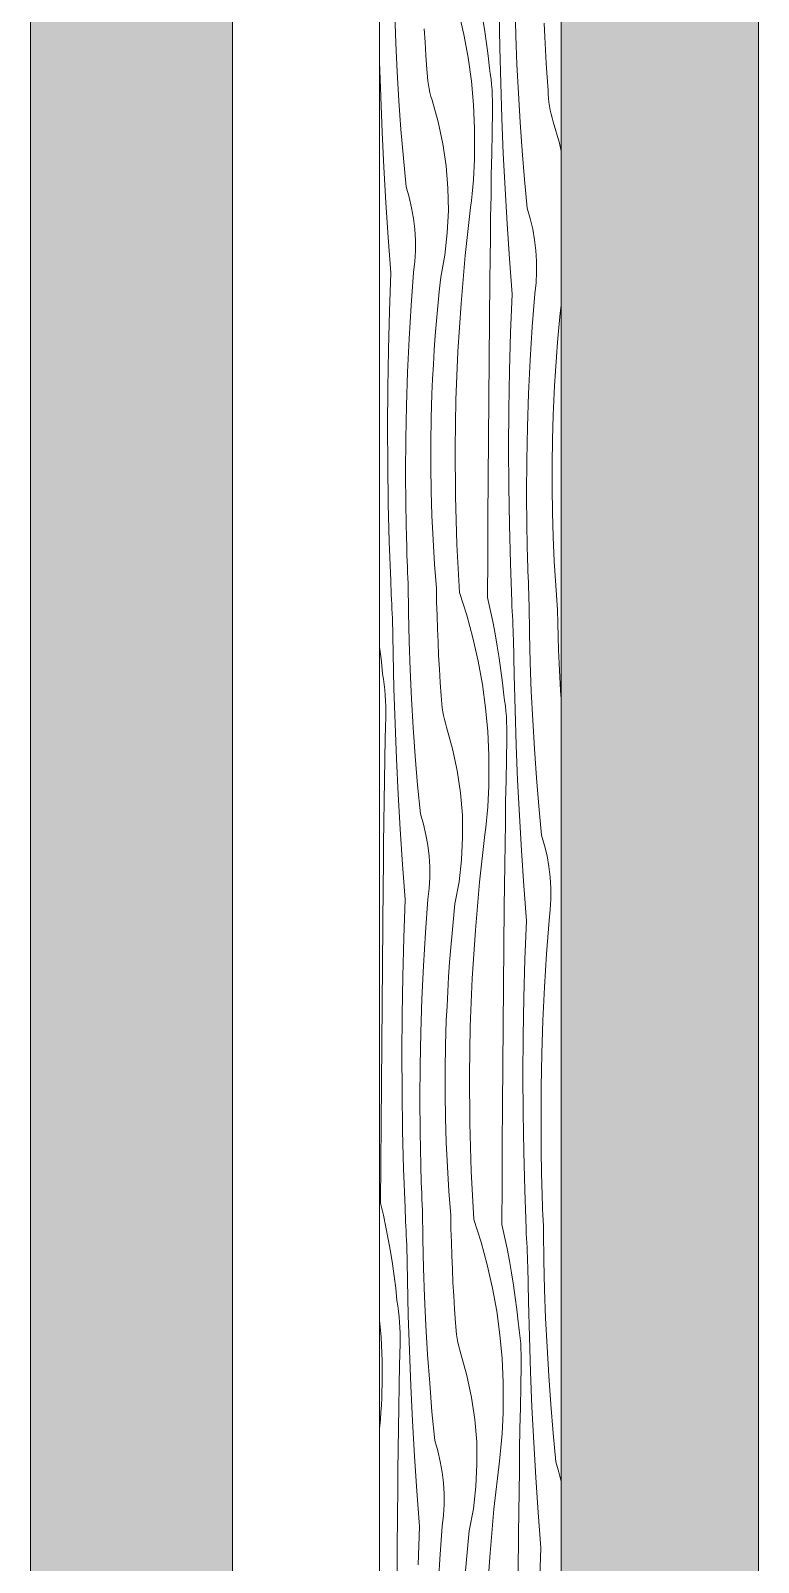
# Model space of a CAD drawing. Header units: millimetres. Extents: x -7826 to 55813, y 465 to 25965.
# Drawn here: x 43664 to 44386, y 14289 to 15808 of the extents above; entities that cross this region are included whole.
import ezdxf

# ---------------------------------------------------------------- set-up
doc = ezdxf.new("R2010")
doc.units = ezdxf.units.MM
doc.layers.add('2D Drafting - General2', color=251, linetype='Continuous', lineweight=15)
doc.layers.add('2D Drafting - General81', color=251, linetype='Continuous', lineweight=20)

# ---------------------------------------------------------------- blocks, each defined once
blk = doc.blocks.new('*X22')
at = {"layer": '2D Drafting - General81', "linetype": 'Continuous'}
for p, q in [((-54789.7, 64047.9), (-54790.7, 64076.5)), ((-54727.4, 64079.6), (-54722.2, 64056.6)), ((-54686.6, 64043.2), (-54687.1, 64078.1)), ((-54670.6, 64055.3), (-54671.3, 64083.9)), ((-54760.6, 64048.8), (-54761.4, 64062.1)), ((-54703.4, 64071.6), (-54701.4, 64059.5)), ((-54701.4, 64059.5), (-54699.7, 64047.4)), ((-54642, 64054.2), (-54642.5, 64067.6)), ((-54788.3, 64019.4), (-54789.7, 64047.9)), ((-54759.8, 64035.5), (-54760.6, 64048.8)), ((-54722.2, 64056.6), (-54718, 64033.5)), ((-54699.7, 64047.4), (-54698.2, 64035.2)), ((-54669.6, 64026.7), (-54670.6, 64055.3)), ((-54641.3, 64040.9), (-54642, 64054.2)), ((-54805.7, 64029.5), (-54805.8, 64033.4)), ((-54804.6, 63994.6), (-54805.7, 64029.5)), ((-54758.9, 64022.2), (-54759.8, 64035.5)), ((-54718, 64033.5), (-54714.8, 64010.2)), ((-54698.2, 64035.2), (-54696.9, 64023)), ((-54685.7, 64008.3), (-54686.6, 64043.2)), ((-54640.6, 64027.6), (-54641.3, 64040.9)), ((-54786.6, 63990.8), (-54788.3, 64019.4)), ((-54758.7, 64018.3), (-54758.9, 64022.2)), ((-54758.4, 64014.3), (-54758.7, 64018.3)), ((-54757.9, 64010.4), (-54758.4, 64014.3)), ((-54696, 64017.7), (-54696.9, 64023)), ((-54695.3, 64012.3), (-54696, 64017.7)), ((-54668.2, 63998.2), (-54669.6, 64026.7)), ((-54639.7, 64014.3), (-54640.6, 64027.6)), ((-54638.8, 64001.1), (-54639.7, 64014.3)), ((-54757.4, 64006.5), (-54757.9, 64010.4)), ((-54756.6, 64002.6), (-54757.4, 64006.5)), ((-54755.8, 63998.8), (-54756.6, 64002.6)), ((-54754.8, 63995), (-54755.8, 63998.8)), ((-54714.8, 64010.2), (-54712.7, 63986.8)), ((-54694.8, 64007), (-54695.3, 64012.3)), ((-54694.3, 64001.6), (-54694.8, 64007)), ((-54694, 63996.3), (-54694.3, 64001.6)), ((-54684.5, 63973.4), (-54685.7, 64008.3)), ((-54638.6, 63997.1), (-54638.8, 64001.1)), ((-54803.1, 63959.7), (-54804.6, 63994.6)), ((-54784.6, 63962.3), (-54786.6, 63990.8)), ((-54753.6, 63991.2), (-54754.8, 63995)), ((-54747.6, 63969.8), (-54753.6, 63991.2)), ((-54712.7, 63986.8), (-54711.6, 63963.3)), ((-54693.8, 63990.9), (-54694, 63996.3)), ((-54693.7, 63985.5), (-54693.8, 63990.9)), ((-54693.8, 63980.1), (-54693.7, 63985.5)), ((-54666.5, 63969.7), (-54668.2, 63998.2)), ((-54638.3, 63993.2), (-54638.6, 63997.1)), ((-54637.9, 63989.3), (-54638.3, 63993.2)), ((-54637.3, 63985.3), (-54637.9, 63989.3)), ((-54636.6, 63981.5), (-54637.3, 63985.3)), ((-54743, 63948.2), (-54747.6, 63969.8)), ((-54694.2, 63959.2), (-54693.8, 63980.1)), ((-54683.1, 63938.5), (-54684.5, 63973.4)), ((-54664.5, 63941.1), (-54666.5, 63969.7)), ((-54635.7, 63977.6), (-54636.6, 63981.5)), ((-54634.7, 63973.8), (-54635.7, 63977.6)), ((-54633.6, 63970), (-54634.7, 63973.8)), ((-54627.5, 63948.7), (-54633.6, 63970)), ((-54801.4, 63924.8), (-54803.1, 63959.7)), ((-54782.2, 63933.8), (-54784.6, 63962.3)), ((-54711.6, 63963.3), (-54711.5, 63939.8)), ((-54694.6, 63938.3), (-54694.2, 63959.2)), ((-54739.7, 63926.2), (-54743, 63948.2)), ((-54711.7, 63932.9), (-54711.5, 63939.8)), ((-54695, 63917.4), (-54694.6, 63938.3)), ((-54681.3, 63903.6), (-54683.1, 63938.5)), ((-54662.1, 63912.7), (-54664.5, 63941.1)), ((-54625.8, 63940.8), (-54627.5, 63948.7)), ((-54799.4, 63890), (-54801.4, 63924.8)), ((-54779.5, 63905.4), (-54782.2, 63933.8)), ((-54738, 63904.1), (-54739.7, 63926.2)), ((-54712.3, 63919.2), (-54712, 63926)), ((-54712, 63926), (-54711.7, 63932.9)), ((-54713.3, 63905.5), (-54712.8, 63912.3)), ((-54712.8, 63912.3), (-54712.3, 63919.2)), ((-54695.3, 63896.6), (-54695, 63917.4)), ((-54659.4, 63884.2), (-54662.1, 63912.7)), ((-54776.5, 63895.1), (-54779.5, 63905.4)), ((-54774, 63884.7), (-54776.5, 63895.1)), ((-54737.6, 63881.9), (-54738, 63904.1)), ((-54714.7, 63891.8), (-54714, 63898.6)), ((-54714, 63898.6), (-54713.3, 63905.5)), ((-54695.7, 63875.7), (-54695.3, 63896.6)), ((-54679.3, 63868.8), (-54681.3, 63903.6)), ((-54797.1, 63855.1), (-54799.4, 63890)), ((-54772.2, 63874.1), (-54774, 63884.7)), ((-54738.7, 63859.8), (-54737.6, 63881.9)), ((-54720.8, 63837.4), (-54715.5, 63885)), ((-54715.5, 63885), (-54714.7, 63891.8)), ((-54656.4, 63873.9), (-54659.4, 63884.2)), ((-54770.9, 63863.4), (-54772.2, 63874.1)), ((-54770.3, 63852.7), (-54770.9, 63863.4)), ((-54695.9, 63854.8), (-54695.7, 63875.7)), ((-54677, 63834), (-54679.3, 63868.8)), ((-54653.9, 63863.5), (-54656.4, 63873.9)), ((-54652.1, 63852.9), (-54653.9, 63863.5)), ((-54794.5, 63820.3), (-54797.1, 63855.1)), ((-54770.2, 63842), (-54770.3, 63852.7)), ((-54741.2, 63837.7), (-54738.7, 63859.8)), ((-54696.2, 63833.9), (-54695.9, 63854.8)), ((-54650.8, 63842.3), (-54652.1, 63852.9)), ((-54772, 63820.6), (-54770.8, 63831.3)), ((-54770.8, 63831.3), (-54770.2, 63842)), ((-54745.2, 63815.9), (-54741.2, 63837.7)), ((-54725, 63789.8), (-54720.8, 63837.4)), ((-54696.4, 63813), (-54696.2, 63833.9)), ((-54674.4, 63799.1), (-54677, 63834)), ((-54650.2, 63831.6), (-54650.8, 63842.3)), ((-54650.2, 63820.8), (-54650.2, 63831.6)), ((-54795.9, 63782.2), (-54794.5, 63820.3)), ((-54774.5, 63787.7), (-54772, 63820.6)), ((-54650.7, 63810.1), (-54650.2, 63820.8)), ((-54748.1, 63787), (-54746.7, 63801.5)), ((-54746.7, 63801.5), (-54745.2, 63815.9)), ((-54696.7, 63773.6), (-54696.4, 63813)), ((-54651.9, 63799.5), (-54650.7, 63810.1)), ((-54776.5, 63754.7), (-54774.5, 63787.7)), ((-54749.4, 63772.6), (-54748.1, 63787)), ((-54728.1, 63742.1), (-54725, 63789.8)), ((-54675.9, 63761), (-54674.4, 63799.1)), ((-54654.4, 63766.5), (-54651.9, 63799.5)), ((-54626.7, 63780.3), (-54625.8, 63788.1)), ((-54797, 63744), (-54795.9, 63782.2)), ((-54750.5, 63758.1), (-54749.4, 63772.6)), ((-54697.1, 63734.3), (-54696.7, 63773.6)), ((-54628.1, 63765.9), (-54626.7, 63780.3)), ((-54751.5, 63743.7), (-54750.5, 63758.1)), ((-54676.9, 63722.9), (-54675.9, 63761)), ((-54656.4, 63733.5), (-54654.4, 63766.5)), ((-54629.3, 63751.4), (-54628.1, 63765.9)), ((-54797.6, 63705.9), (-54797, 63744)), ((-54778, 63721.7), (-54776.5, 63754.7)), ((-54752.4, 63729.2), (-54751.5, 63743.7)), ((-54730.1, 63694.3), (-54728.1, 63742.1)), ((-54630.5, 63737), (-54629.3, 63751.4)), ((-54753.2, 63714.7), (-54752.4, 63729.2)), ((-54697.4, 63695), (-54697.1, 63734.3)), ((-54658, 63700.5), (-54656.4, 63733.5)), ((-54631.5, 63722.5), (-54630.5, 63737)), ((-54779.1, 63688.7), (-54778, 63721.7)), ((-54753.8, 63700.2), (-54753.2, 63714.7)), ((-54677.5, 63684.7), (-54676.9, 63722.9)), ((-54632.3, 63708), (-54631.5, 63722.5)), ((-54797.8, 63667.7), (-54797.6, 63705.9)), ((-54754.5, 63676), (-54753.8, 63700.2)), ((-54697.7, 63655.6), (-54697.4, 63695)), ((-54659.1, 63667.5), (-54658, 63700.5)), ((-54633.1, 63693.5), (-54632.3, 63708)), ((-54779.8, 63655.6), (-54779.1, 63688.7)), ((-54730.9, 63646.5), (-54730.1, 63694.3)), ((-54677.8, 63646.6), (-54677.5, 63684.7)), ((-54633.7, 63679), (-54633.1, 63693.5)), ((-54797.7, 63629.6), (-54797.8, 63667.7)), ((-54754.9, 63651.9), (-54754.5, 63676)), ((-54659.7, 63634.4), (-54659.1, 63667.5)), ((-54634.4, 63654.9), (-54633.7, 63679)), ((-54780, 63622.6), (-54779.8, 63655.6)), ((-54754.9, 63627.7), (-54754.9, 63651.9)), ((-54698, 63616.3), (-54697.7, 63655.6)), ((-54634.8, 63630.7), (-54634.4, 63654.9)), ((-54730.6, 63598.7), (-54730.9, 63646.5)), ((-54677.6, 63608.4), (-54677.8, 63646.6)), ((-54660, 63601.4), (-54659.7, 63634.4)), ((-54797.1, 63591.4), (-54797.7, 63629.6)), ((-54779.8, 63589.5), (-54780, 63622.6)), ((-54754.5, 63603.6), (-54754.9, 63627.7)), ((-54634.8, 63606.6), (-54634.8, 63630.7)), ((-54753.8, 63579.5), (-54754.5, 63603.6)), ((-54698.3, 63576.9), (-54698, 63616.3)), ((-54677, 63570.2), (-54677.6, 63608.4)), ((-54634.4, 63582.4), (-54634.8, 63606.6)), ((-54796.1, 63553.3), (-54797.1, 63591.4)), ((-54779.1, 63556.5), (-54779.8, 63589.5)), ((-54729.2, 63550.9), (-54730.6, 63598.7)), ((-54659.7, 63568.4), (-54660, 63601.4)), ((-54752.7, 63555.3), (-54753.8, 63579.5)), ((-54698.6, 63537.6), (-54698.3, 63576.9)), ((-54633.7, 63558.3), (-54634.4, 63582.4)), ((-54676.1, 63532.1), (-54677, 63570.2)), ((-54659, 63535.3), (-54659.7, 63568.4)), ((-54632.6, 63534.2), (-54633.7, 63558.3)), ((-54794.7, 63515.1), (-54796.1, 63553.3)), ((-54778.9, 63550.9), (-54779.1, 63556.5)), ((-54778.8, 63545.4), (-54778.9, 63550.9)), ((-54778.6, 63539.8), (-54778.8, 63545.4)), ((-54751.3, 63531.2), (-54752.7, 63555.3)), ((-54726.6, 63503.1), (-54729.2, 63550.9)), ((-54778.4, 63534.3), (-54778.6, 63539.8)), ((-54778.2, 63528.7), (-54778.4, 63534.3)), ((-54778, 63523.2), (-54778.2, 63528.7)), ((-54749.4, 63507.2), (-54751.3, 63531.2)), ((-54698.8, 63498.2), (-54698.6, 63537.6)), ((-54674.7, 63494), (-54676.1, 63532.1)), ((-54658.9, 63529.8), (-54659, 63535.3)), ((-54658.7, 63524.2), (-54658.9, 63529.8)), ((-54631.2, 63510.1), (-54632.6, 63534.2)), ((-54794.5, 63510.5), (-54794.7, 63515.1)), ((-54777.7, 63517.6), (-54778, 63523.2)), ((-54777.5, 63512.1), (-54777.7, 63517.6)), ((-54658.5, 63518.7), (-54658.7, 63524.2)), ((-54658.3, 63513.1), (-54658.5, 63518.7)), ((-54658.1, 63507.6), (-54658.3, 63513.1)), ((-54794.3, 63505.8), (-54794.5, 63510.5)), ((-54794.1, 63501.1), (-54794.3, 63505.8)), ((-54793.9, 63496.4), (-54794.1, 63501.1)), ((-54777.1, 63483.5), (-54777.5, 63512.1)), ((-54749.2, 63493.8), (-54749.4, 63507.2)), ((-54726.6, 63503.1), (-54719.4, 63480.7)), ((-54698.8, 63498.2), (-54696.1, 63486.3)), ((-54657.9, 63502), (-54658.1, 63507.6)), ((-54657.7, 63496.5), (-54657.9, 63502)), ((-54629.4, 63486), (-54631.2, 63510.1)), ((-54793.7, 63491.8), (-54793.9, 63496.4)), ((-54793.5, 63487.1), (-54793.7, 63491.8)), ((-54793.2, 63482.4), (-54793.5, 63487.1)), ((-54793, 63477.8), (-54793.2, 63482.4)), ((-54776.5, 63455), (-54777.1, 63483.5)), ((-54748.8, 63480.5), (-54749.2, 63493.8)), ((-54696.1, 63486.3), (-54693.6, 63474.3)), ((-54674.5, 63489.3), (-54674.7, 63494)), ((-54674.3, 63484.6), (-54674.5, 63489.3)), ((-54674.1, 63480), (-54674.3, 63484.6)), ((-54657.4, 63490.9), (-54657.7, 63496.5)), ((-54657.1, 63462.4), (-54657.4, 63490.9)), ((-54629.1, 63472.7), (-54629.4, 63486)), ((-54792.4, 63442.8), (-54793, 63477.8)), ((-54748.4, 63467.2), (-54748.8, 63480.5)), ((-54747.8, 63453.9), (-54748.4, 63467.2)), ((-54719.4, 63480.7), (-54713.2, 63458.1)), ((-54693.6, 63474.3), (-54691.3, 63462.2)), ((-54673.8, 63475.3), (-54674.1, 63480)), ((-54673.6, 63470.6), (-54673.8, 63475.3)), ((-54673.4, 63465.9), (-54673.6, 63470.6)), ((-54628.7, 63459.4), (-54629.1, 63472.7)), ((-54775.4, 63426.4), (-54776.5, 63455)), ((-54747.2, 63440.6), (-54747.8, 63453.9)), ((-54713.2, 63458.1), (-54708, 63435.1)), ((-54691.3, 63462.2), (-54689.1, 63450.1)), ((-54673.2, 63461.3), (-54673.4, 63465.9)), ((-54672.9, 63456.6), (-54673.2, 63461.3)), ((-54672.3, 63421.7), (-54672.9, 63456.6)), ((-54656.4, 63433.8), (-54657.1, 63462.4)), ((-54628.3, 63446), (-54628.7, 63459.4)), ((-54805.8, 63449), (-54805.6, 63447)), ((-54805.6, 63447), (-54804, 63434.8)), ((-54791.5, 63407.9), (-54792.4, 63442.8)), ((-54746.4, 63427.3), (-54747.2, 63440.6)), ((-54689.1, 63450.1), (-54687.2, 63438)), ((-54687.2, 63438), (-54685.5, 63425.9)), ((-54627.7, 63432.7), (-54628.3, 63446)), ((-54804, 63434.8), (-54802.7, 63422.7)), ((-54801.9, 63417.3), (-54802.7, 63422.7)), ((-54774.1, 63397.8), (-54775.4, 63426.4)), ((-54745.6, 63414), (-54746.4, 63427.3)), ((-54708, 63435.1), (-54703.8, 63412)), ((-54685.5, 63425.9), (-54684, 63413.7)), ((-54671.5, 63386.8), (-54672.3, 63421.7)), ((-54655.4, 63405.2), (-54656.4, 63433.8)), ((-54627.1, 63419.4), (-54627.7, 63432.7)), ((-54801.2, 63412), (-54801.9, 63417.3)), ((-54800.6, 63406.6), (-54801.2, 63412)), ((-54800.2, 63401.3), (-54800.6, 63406.6)), ((-54790.4, 63373.1), (-54791.5, 63407.9)), ((-54744.7, 63400.7), (-54745.6, 63414)), ((-54703.8, 63412), (-54700.6, 63388.7)), ((-54684, 63413.7), (-54682.6, 63401.5)), ((-54626.4, 63406.1), (-54627.1, 63419.4)), ((-54625.8, 63397.8), (-54626.4, 63406.1)), ((-54799.8, 63395.9), (-54800.2, 63401.3)), ((-54799.6, 63390.5), (-54799.8, 63395.9)), ((-54772.4, 63369.3), (-54774.1, 63397.8)), ((-54744.5, 63396.8), (-54744.7, 63400.7)), ((-54744.2, 63392.8), (-54744.5, 63396.8)), ((-54743.7, 63388.9), (-54744.2, 63392.8)), ((-54681.8, 63396.2), (-54682.6, 63401.5)), ((-54681.1, 63390.8), (-54681.8, 63396.2)), ((-54680.5, 63385.5), (-54681.1, 63390.8)), ((-54654, 63376.7), (-54655.4, 63405.2)), ((-54800.1, 63358.9), (-54799.6, 63379.8)), ((-54799.6, 63385.2), (-54799.6, 63390.5)), ((-54799.6, 63379.8), (-54799.6, 63385.2)), ((-54743.1, 63385), (-54743.7, 63388.9)), ((-54742.4, 63381.1), (-54743.1, 63385)), ((-54741.5, 63377.3), (-54742.4, 63381.1)), ((-54740.5, 63373.5), (-54741.5, 63377.3)), ((-54700.6, 63388.7), (-54698.5, 63365.3)), ((-54680.1, 63380.1), (-54680.5, 63385.5)), ((-54679.8, 63374.7), (-54680.1, 63380.1)), ((-54670.3, 63351.9), (-54671.5, 63386.8)), ((-54652.3, 63348.1), (-54654, 63376.7)), ((-54788.9, 63338.2), (-54790.4, 63373.1)), ((-54770.4, 63340.8), (-54772.4, 63369.3)), ((-54739.4, 63369.7), (-54740.5, 63373.5)), ((-54733.4, 63348.3), (-54739.4, 63369.7)), ((-54698.5, 63365.3), (-54697.4, 63341.8)), ((-54679.6, 63369.4), (-54679.8, 63374.7)), ((-54679.5, 63364), (-54679.6, 63369.4)), ((-54679.6, 63358.6), (-54679.5, 63364)), ((-54800.5, 63338), (-54800.1, 63358.9)), ((-54728.7, 63326.6), (-54733.4, 63348.3)), ((-54680, 63337.7), (-54679.6, 63358.6)), ((-54668.9, 63317), (-54670.3, 63351.9)), ((-54650.3, 63319.6), (-54652.3, 63348.1)), ((-54800.9, 63317.1), (-54800.5, 63338)), ((-54787.2, 63303.3), (-54788.9, 63338.2)), ((-54768, 63312.3), (-54770.4, 63340.8)), ((-54697.4, 63341.8), (-54697.3, 63318.3)), ((-54680.4, 63316.8), (-54680, 63337.7)), ((-54801.2, 63296.2), (-54800.9, 63317.1)), ((-54725.5, 63304.7), (-54728.7, 63326.6)), ((-54697.5, 63311.4), (-54697.3, 63318.3)), ((-54680.8, 63295.9), (-54680.4, 63316.8)), ((-54667.1, 63282.1), (-54668.9, 63317)), ((-54647.9, 63291.2), (-54650.3, 63319.6)), ((-54785.2, 63268.5), (-54787.2, 63303.3)), ((-54765.3, 63283.9), (-54768, 63312.3)), ((-54723.7, 63282.6), (-54725.5, 63304.7)), ((-54698.1, 63297.7), (-54697.8, 63304.5)), ((-54697.8, 63304.5), (-54697.5, 63311.4)), ((-54801.5, 63275.3), (-54801.2, 63296.2)), ((-54699.1, 63283.9), (-54698.6, 63290.8)), ((-54698.6, 63290.8), (-54698.1, 63297.7)), ((-54681.1, 63275), (-54680.8, 63295.9)), ((-54645.2, 63262.7), (-54647.9, 63291.2)), ((-54801.8, 63254.4), (-54801.5, 63275.3)), ((-54762.2, 63273.6), (-54765.3, 63283.9)), ((-54759.8, 63263.1), (-54762.2, 63273.6)), ((-54723.4, 63260.4), (-54723.7, 63282.6)), ((-54701.3, 63263.4), (-54700.5, 63270.3)), ((-54700.5, 63270.3), (-54699.7, 63277.1)), ((-54699.7, 63277.1), (-54699.1, 63283.9)), ((-54681.4, 63254.2), (-54681.1, 63275)), ((-54665.1, 63247.3), (-54667.1, 63282.1)), ((-54802, 63233.5), (-54801.8, 63254.4)), ((-54782.9, 63233.6), (-54785.2, 63268.5)), ((-54757.9, 63252.6), (-54759.8, 63263.1)), ((-54724.5, 63238.3), (-54723.4, 63260.4)), ((-54706.6, 63215.9), (-54701.3, 63263.4)), ((-54681.7, 63233.3), (-54681.4, 63254.2)), ((-54642.2, 63252.4), (-54645.2, 63262.7)), ((-54756.7, 63241.9), (-54757.9, 63252.6)), ((-54756, 63231.2), (-54756.7, 63241.9)), ((-54662.8, 63212.4), (-54665.1, 63247.3)), ((-54639.7, 63242), (-54642.2, 63252.4)), ((-54637.9, 63231.4), (-54639.7, 63242)), ((-54802.2, 63212.6), (-54802, 63233.5)), ((-54780.3, 63198.8), (-54782.9, 63233.6)), ((-54756, 63220.5), (-54756, 63231.2)), ((-54727, 63216.2), (-54724.5, 63238.3)), ((-54682, 63212.4), (-54681.7, 63233.3)), ((-54636.6, 63220.8), (-54637.9, 63231.4)), ((-54802.6, 63173.3), (-54802.2, 63212.6)), ((-54757.8, 63199.1), (-54756.6, 63209.8)), ((-54756.6, 63209.8), (-54756, 63220.5)), ((-54731, 63194.4), (-54727, 63216.2)), ((-54710.8, 63168.3), (-54706.6, 63215.9)), ((-54682.2, 63191.5), (-54682, 63212.4)), ((-54660.2, 63177.6), (-54662.8, 63212.4)), ((-54636, 63210), (-54636.6, 63220.8)), ((-54635.9, 63199.3), (-54636, 63210)), ((-54781.7, 63160.7), (-54780.3, 63198.8)), ((-54760.2, 63166.2), (-54757.8, 63199.1)), ((-54732.5, 63180), (-54731, 63194.4)), ((-54636.5, 63188.6), (-54635.9, 63199.3)), ((-54733.9, 63165.5), (-54732.5, 63180)), ((-54682.5, 63152.1), (-54682.2, 63191.5)), ((-54637.7, 63178), (-54636.5, 63188.6)), ((-54802.9, 63134), (-54802.6, 63173.3)), ((-54762.3, 63133.2), (-54760.2, 63166.2)), ((-54735.2, 63151.1), (-54733.9, 63165.5)), ((-54713.9, 63120.6), (-54710.8, 63168.3)), ((-54661.7, 63139.5), (-54660.2, 63177.6)), ((-54640.2, 63145), (-54637.7, 63178)), ((-54782.8, 63122.5), (-54781.7, 63160.7)), ((-54736.3, 63136.6), (-54735.2, 63151.1)), ((-54682.9, 63112.8), (-54682.5, 63152.1)), ((-54803.3, 63094.6), (-54802.9, 63134)), ((-54763.8, 63100.2), (-54762.3, 63133.2)), ((-54737.3, 63122.1), (-54736.3, 63136.6)), ((-54662.7, 63101.4), (-54661.7, 63139.5)), ((-54642.2, 63112), (-54640.2, 63145)), ((-54783.4, 63084.4), (-54782.8, 63122.5)), ((-54738.2, 63107.7), (-54737.3, 63122.1)), ((-54715.8, 63072.8), (-54713.9, 63120.6)), ((-54738.9, 63093.2), (-54738.2, 63107.7)), ((-54683.2, 63073.4), (-54682.9, 63112.8)), ((-54643.8, 63079), (-54642.2, 63112)), ((-54803.6, 63055.3), (-54803.3, 63094.6)), ((-54764.9, 63067.1), (-54763.8, 63100.2)), ((-54739.6, 63078.7), (-54738.9, 63093.2)), ((-54663.3, 63063.2), (-54662.7, 63101.4)), ((-54783.6, 63046.2), (-54783.4, 63084.4)), ((-54740.3, 63054.5), (-54739.6, 63078.7)), ((-54716.7, 63025), (-54715.8, 63072.8)), ((-54683.5, 63034.1), (-54683.2, 63073.4)), ((-54644.9, 63046), (-54643.8, 63079)), ((-54765.6, 63034.1), (-54764.9, 63067.1)), ((-54663.6, 63025), (-54663.3, 63063.2)), ((-54803.9, 63015.9), (-54803.6, 63055.3)), ((-54783.5, 63008.1), (-54783.6, 63046.2)), ((-54740.7, 63030.4), (-54740.3, 63054.5)), ((-54645.5, 63012.9), (-54644.9, 63046)), ((-54765.8, 63001.1), (-54765.6, 63034.1)), ((-54740.7, 63006.2), (-54740.7, 63030.4)), ((-54683.8, 62994.8), (-54683.5, 63034.1)), ((-54804.1, 62976.6), (-54803.9, 63015.9)), ((-54716.4, 62977.2), (-54716.7, 63025)), ((-54663.4, 62986.9), (-54663.6, 63025)), ((-54645.7, 62979.9), (-54645.5, 63012.9)), ((-54782.9, 62969.9), (-54783.5, 63008.1)), ((-54765.6, 62968), (-54765.8, 63001.1)), ((-54740.3, 62982.1), (-54740.7, 63006.2)), ((-54739.6, 62958), (-54740.3, 62982.1)), ((-54684.1, 62955.4), (-54683.8, 62994.8)), ((-54662.8, 62948.7), (-54663.4, 62986.9)), ((-54804.4, 62937.2), (-54804.1, 62976.6)), ((-54781.9, 62931.8), (-54782.9, 62969.9)), ((-54764.9, 62935), (-54765.6, 62968)), ((-54715, 62929.4), (-54716.4, 62977.2)), ((-54645.5, 62946.8), (-54645.7, 62979.9)), ((-54738.5, 62933.8), (-54739.6, 62958)), ((-54684.3, 62916.1), (-54684.1, 62955.4)), ((-54804.7, 62897.9), (-54804.4, 62937.2)), ((-54661.8, 62910.6), (-54662.8, 62948.7)), ((-54644.8, 62913.8), (-54645.5, 62946.8)), ((-54780.5, 62893.6), (-54781.9, 62931.8)), ((-54764.7, 62929.4), (-54764.9, 62935)), ((-54764.6, 62923.9), (-54764.7, 62929.4)), ((-54764.4, 62918.3), (-54764.6, 62923.9)), ((-54737, 62909.7), (-54738.5, 62933.8)), ((-54712.4, 62881.6), (-54715, 62929.4)), ((-54764.2, 62912.8), (-54764.4, 62918.3)), ((-54764, 62907.2), (-54764.2, 62912.8)), ((-54763.8, 62901.7), (-54764, 62907.2)), ((-54735.2, 62885.6), (-54737, 62909.7)), ((-54684.6, 62876.7), (-54684.3, 62916.1)), ((-54660.5, 62872.5), (-54661.8, 62910.6)), ((-54644.7, 62908.3), (-54644.8, 62913.8)), ((-54644.5, 62902.7), (-54644.7, 62908.3)), ((-54804.7, 62897.9), (-54802, 62885.9)), ((-54780.3, 62889), (-54780.5, 62893.6)), ((-54763.5, 62896.1), (-54763.8, 62901.7)), ((-54763.3, 62890.6), (-54763.5, 62896.1)), ((-54762.9, 62862), (-54763.3, 62890.6)), ((-54644.3, 62897.2), (-54644.5, 62902.7)), ((-54644.1, 62891.6), (-54644.3, 62897.2)), ((-54643.9, 62886.1), (-54644.1, 62891.6)), ((-54802, 62885.9), (-54799.4, 62873.9)), ((-54780.1, 62884.3), (-54780.3, 62889)), ((-54779.9, 62879.6), (-54780.1, 62884.3)), ((-54779.7, 62874.9), (-54779.9, 62879.6)), ((-54779.5, 62870.3), (-54779.7, 62874.9)), ((-54735, 62872.3), (-54735.2, 62885.6)), ((-54712.4, 62881.6), (-54705.2, 62859.2)), ((-54684.6, 62876.7), (-54681.9, 62864.8)), ((-54643.7, 62880.5), (-54643.9, 62886.1)), ((-54643.4, 62875), (-54643.7, 62880.5)), ((-54643.2, 62869.4), (-54643.4, 62875)), ((-54799.4, 62873.9), (-54797.1, 62861.9)), ((-54797.1, 62861.9), (-54795, 62849.8)), ((-54779.3, 62865.6), (-54779.5, 62870.3)), ((-54779, 62860.9), (-54779.3, 62865.6)), ((-54778.8, 62856.2), (-54779, 62860.9)), ((-54762.2, 62833.4), (-54762.9, 62862)), ((-54734.6, 62859), (-54735, 62872.3)), ((-54705.2, 62859.2), (-54699, 62836.6)), ((-54681.9, 62864.8), (-54679.4, 62852.7)), ((-54660.3, 62867.8), (-54660.5, 62872.5)), ((-54660.1, 62863.1), (-54660.3, 62867.8)), ((-54659.8, 62858.4), (-54660.1, 62863.1)), ((-54642.9, 62840.8), (-54643.2, 62869.4)), ((-54795, 62849.8), (-54793.1, 62837.7)), ((-54778.2, 62821.3), (-54778.8, 62856.2)), ((-54734.2, 62845.7), (-54734.6, 62859)), ((-54733.6, 62832.4), (-54734.2, 62845.7)), ((-54679.4, 62852.7), (-54677.1, 62840.7)), ((-54659.6, 62853.8), (-54659.8, 62858.4)), ((-54659.4, 62849.1), (-54659.6, 62853.8)), ((-54659.2, 62844.4), (-54659.4, 62849.1)), ((-54659, 62839.7), (-54659.2, 62844.4)), ((-54793.1, 62837.7), (-54791.4, 62825.5)), ((-54761.2, 62804.9), (-54762.2, 62833.4)), ((-54733, 62819.1), (-54733.6, 62832.4)), ((-54699, 62836.6), (-54693.7, 62813.6)), ((-54677.1, 62840.7), (-54674.9, 62828.6)), ((-54658.7, 62835.1), (-54659, 62839.7)), ((-54658.1, 62800.2), (-54658.7, 62835.1)), ((-54642.2, 62812.3), (-54642.9, 62840.8)), ((-54791.4, 62825.5), (-54789.8, 62813.3)), ((-54777.3, 62786.4), (-54778.2, 62821.3)), ((-54732.2, 62805.8), (-54733, 62819.1)), ((-54674.9, 62828.6), (-54673, 62816.5)), ((-54673, 62816.5), (-54671.3, 62804.3)), ((-54789.8, 62813.3), (-54788.5, 62801.1)), ((-54787.7, 62795.8), (-54788.5, 62801.1)), ((-54759.9, 62776.3), (-54761.2, 62804.9)), ((-54731.4, 62792.5), (-54732.2, 62805.8)), ((-54693.7, 62813.6), (-54689.5, 62790.5)), ((-54671.3, 62804.3), (-54669.8, 62792.2)), ((-54657.3, 62765.3), (-54658.1, 62800.2)), ((-54641.2, 62783.7), (-54642.2, 62812.3)), ((-54787, 62790.5), (-54787.7, 62795.8)), ((-54786.4, 62785.1), (-54787, 62790.5)), ((-54786, 62779.8), (-54786.4, 62785.1)), ((-54776.2, 62751.5), (-54777.3, 62786.4)), ((-54730.5, 62779.2), (-54731.4, 62792.5)), ((-54689.5, 62790.5), (-54686.4, 62767.2)), ((-54669.8, 62792.2), (-54668.4, 62780)), ((-54639.8, 62755.2), (-54641.2, 62783.7)), ((-54805.8, 62781.8), (-54804.3, 62764.9)), ((-54785.6, 62774.4), (-54786, 62779.8)), ((-54785.4, 62769), (-54785.6, 62774.4)), ((-54785.4, 62763.7), (-54785.4, 62769)), ((-54758.2, 62747.8), (-54759.9, 62776.3)), ((-54730.3, 62775.3), (-54730.5, 62779.2)), ((-54730, 62771.3), (-54730.3, 62775.3)), ((-54729.5, 62767.4), (-54730, 62771.3)), ((-54667.6, 62774.7), (-54668.4, 62780)), ((-54666.9, 62769.3), (-54667.6, 62774.7)), ((-54666.3, 62764), (-54666.9, 62769.3)), ((-54804.3, 62764.9), (-54803.2, 62741.4)), ((-54785.9, 62737.4), (-54785.4, 62758.3)), ((-54785.4, 62758.3), (-54785.4, 62763.7)), ((-54728.9, 62763.5), (-54729.5, 62767.4)), ((-54728.2, 62759.6), (-54728.9, 62763.5)), ((-54727.3, 62755.8), (-54728.2, 62759.6)), ((-54726.3, 62751.9), (-54727.3, 62755.8)), ((-54686.4, 62767.2), (-54684.2, 62743.8)), ((-54665.9, 62758.6), (-54666.3, 62764)), ((-54665.6, 62753.2), (-54665.9, 62758.6)), ((-54665.4, 62747.9), (-54665.6, 62753.2)), ((-54656.1, 62730.4), (-54657.3, 62765.3)), ((-54638.1, 62726.6), (-54639.8, 62755.2)), ((-54803.2, 62741.4), (-54803.2, 62717.9)), ((-54774.7, 62716.7), (-54776.2, 62751.5)), ((-54756.1, 62719.3), (-54758.2, 62747.8)), ((-54725.2, 62748.2), (-54726.3, 62751.9)), ((-54719.2, 62726.8), (-54725.2, 62748.2)), ((-54684.2, 62743.8), (-54683.2, 62720.3)), ((-54665.3, 62742.5), (-54665.4, 62747.9)), ((-54665.3, 62737.1), (-54665.3, 62742.5)), ((-54786.3, 62716.5), (-54785.9, 62737.4)), ((-54714.5, 62705.1), (-54719.2, 62726.8)), ((-54665.8, 62716.2), (-54665.3, 62737.1)), ((-54654.7, 62695.5), (-54656.1, 62730.4)), ((-54636.1, 62698.1), (-54638.1, 62726.6)), ((-54803.6, 62704.2), (-54803.4, 62711)), ((-54803.4, 62711), (-54803.2, 62717.9)), ((-54786.6, 62695.6), (-54786.3, 62716.5)), ((-54773, 62681.8), (-54774.7, 62716.7)), ((-54753.8, 62690.8), (-54756.1, 62719.3)), ((-54683.2, 62720.3), (-54683.1, 62696.7)), ((-54666.2, 62695.3), (-54665.8, 62716.2)), ((-54804.4, 62690.5), (-54804, 62697.3)), ((-54804, 62697.3), (-54803.6, 62704.2)), ((-54787, 62674.7), (-54786.6, 62695.6)), ((-54711.3, 62683.2), (-54714.5, 62705.1)), ((-54683.3, 62689.9), (-54683.1, 62696.7)), ((-54666.6, 62674.4), (-54666.2, 62695.3)), ((-54652.9, 62660.6), (-54654.7, 62695.5)), ((-54633.7, 62669.6), (-54636.1, 62698.1)), ((-54805.6, 62676.8), (-54805, 62683.6)), ((-54805, 62683.6), (-54804.4, 62690.5)), ((-54771, 62646.9), (-54773, 62681.8)), ((-54751.1, 62662.4), (-54753.8, 62690.8)), ((-54709.5, 62661.1), (-54711.3, 62683.2)), ((-54683.9, 62676.1), (-54683.6, 62683)), ((-54683.6, 62683), (-54683.3, 62689.9)), ((-54805.8, 62674.4), (-54805.6, 62676.8)), ((-54787.3, 62653.8), (-54787, 62674.7)), ((-54748, 62652.1), (-54751.1, 62662.4)), ((-54685.5, 62655.6), (-54684.9, 62662.4)), ((-54684.9, 62662.4), (-54684.4, 62669.3)), ((-54684.4, 62669.3), (-54683.9, 62676.1)), ((-54666.9, 62653.5), (-54666.6, 62674.4)), ((-54631, 62641.2), (-54633.7, 62669.6)), ((-54787.6, 62632.9), (-54787.3, 62653.8)), ((-54768.7, 62612.1), (-54771, 62646.9)), ((-54745.6, 62641.6), (-54748, 62652.1)), ((-54709.2, 62638.9), (-54709.5, 62661.1)), ((-54687, 62641.9), (-54686.2, 62648.8)), ((-54686.2, 62648.8), (-54685.5, 62655.6)), ((-54667.2, 62632.6), (-54666.9, 62653.5)), ((-54650.9, 62625.8), (-54652.9, 62660.6)), ((-54787.8, 62612), (-54787.6, 62632.9)), ((-54743.7, 62631.1), (-54745.6, 62641.6)), ((-54710.3, 62616.7), (-54709.2, 62638.9)), ((-54692.4, 62594.4), (-54687, 62641.9)), ((-54667.5, 62611.8), (-54667.2, 62632.6)), ((-54628, 62630.9), (-54631, 62641.2)), ((-54742.5, 62620.4), (-54743.7, 62631.1)), ((-54741.8, 62609.7), (-54742.5, 62620.4)), ((-54712.8, 62594.7), (-54710.3, 62616.7)), ((-54648.6, 62590.9), (-54650.9, 62625.8)), ((-54625.8, 62621.9), (-54628, 62630.9)), ((-54788, 62591.1), (-54787.8, 62612)), ((-54766.1, 62577.3), (-54768.7, 62612.1)), ((-54741.8, 62599), (-54741.8, 62609.7)), ((-54667.7, 62590.9), (-54667.5, 62611.8)), ((-54788.4, 62551.8), (-54788, 62591.1)), ((-54743.6, 62577.6), (-54742.4, 62588.3)), ((-54742.4, 62588.3), (-54741.8, 62599)), ((-54716.8, 62572.9), (-54712.8, 62594.7)), ((-54696.6, 62546.8), (-54692.4, 62594.4)), ((-54668, 62570), (-54667.7, 62590.9)), ((-54646, 62556.1), (-54648.6, 62590.9)), ((-54767.5, 62539.2), (-54766.1, 62577.3)), ((-54746, 62544.7), (-54743.6, 62577.6)), ((-54718.3, 62558.5), (-54716.8, 62572.9)), ((-54719.7, 62544), (-54718.3, 62558.5)), ((-54668.3, 62530.6), (-54668, 62570)), ((-54647.4, 62518), (-54646, 62556.1)), ((-54788.7, 62512.4), (-54788.4, 62551.8)), ((-54748, 62511.7), (-54746, 62544.7)), ((-54721, 62529.6), (-54719.7, 62544)), ((-54699.7, 62499.1), (-54696.6, 62546.8))]:
    blk.add_line(p, q, dxfattribs=at)
blk = doc.blocks.new('Wype_nienie_25')
at = {"layer": '2D Drafting - General2', "linetype": 'Continuous'}
for p, q in [((-54805.8, 67937), (-54805.8, 53283.6)), ((-54625.8, 53283.6), (-54625.8, 67937))]:
    blk.add_line(p, q, dxfattribs=at)
at = {"layer": '2D Drafting - General81', "linetype": 'Continuous'}
blk.add_blockref('*X22', (0, 0), dxfattribs=at)

msp = doc.modelspace()

# ---------------------------------------------------------------- hatches: boundary and pattern name
at = {"layer": '2D Drafting - General81', "linetype": 'Continuous'}
h = msp.add_hatch(dxfattribs=at)
h.set_pattern_fill('SOLID___DASHED', color=256, style=0, pattern_type=2)
h.set_pattern_definition([(45, (98815.82, -48252.71), (-70.71068, 70.71068), []), (45, (98780.46, -48217.35), (-70.71068, 70.71068), [75, -25])])
h.paths.add_polyline_path([(44189.97, 5030.87), (44385.52, 5030.87), (44385.52, 19684.29), (44189.97, 19684.29)], flags=0)
h = msp.add_hatch(dxfattribs=at)
h.set_pattern_fill('BETON', color=256, style=0, pattern_type=2)
h.set_pattern_definition([(45, (98815.82, -48252.71), (-70.71068, 70.71068), [75, -25]), (45, (98815.82, -48182), (-70.71068, 70.71068), [75, -25])])
h.paths.add_polyline_path([(43664.2, 18321.65), (43864.2, 18321.65), (43864.2, 6351.65), (43664.2, 6351.65)], flags=0)

# ---------------------------------------------------------------- linework, layer by layer
at = {"layer": '2D Drafting - General2', "linetype": 'Continuous', "flags": 128}
for points in [[(44189.97, 5030.87), (44385.52, 5030.87), (44385.52, 19684.29), (44189.97, 19684.29)], [(43664.2, 18321.65), (43864.2, 18321.65), (43864.2, 6351.65), (43664.2, 6351.65)]]:
    msp.add_lwpolyline(points, close=True, dxfattribs=at)

# ---------------------------------------------------------------- block references
at = {"layer": '2D Drafting - General81', "linetype": 'Continuous'}
msp.add_blockref('Wype_nienie_25', (98815.82, -48252.71), dxfattribs=at)

doc.saveas('drawing.dxf')
